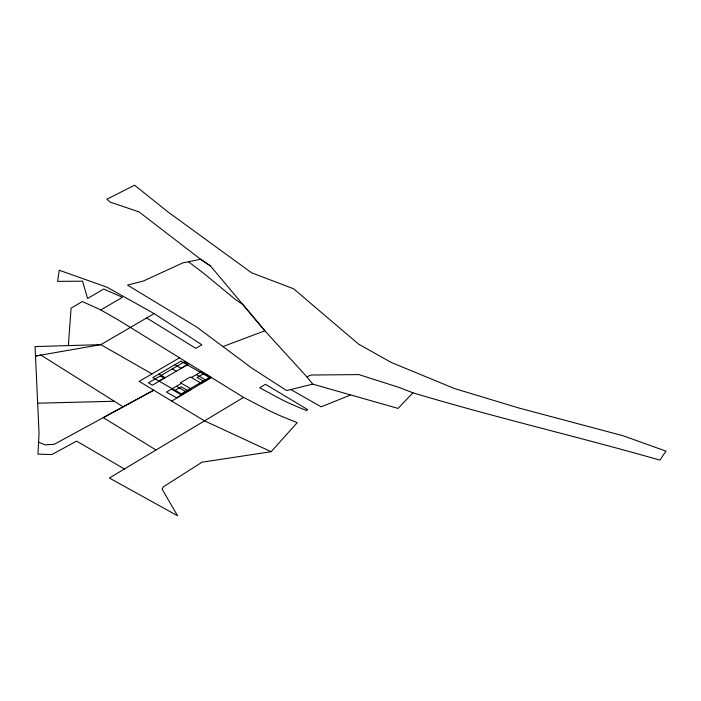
<?xml version="1.0" encoding="UTF-8"?>
<svg xmlns="http://www.w3.org/2000/svg" width="701" height="701" viewBox="0 0 701 701"><rect width="100%" height="100%" fill="white"/><g stroke="black" fill="none" stroke-linecap="round" stroke-linejoin="round"><path stroke-width="1.05" d="M124.41 468.96L76.593 441.122L51.892 454.546L37.959 454.16L39.046 433.402L35.05 346.566L100.813 344.655L154.132 313.592L201.844 344.796L195.798 348.327L146.658 317.947M68.365 345.593L71.09 308.151L82.332 301.561L99.989 309.509L118.469 320.059L243.589 397.397L267.913 410.024A326.026 188.227 0 0 0 283.66 417.183L297.215 422.668L271.129 451.698L202.028 462.196L163.727 486.582L162.045 489.026L177.59 515.787L109.365 478.021L243.589 397.397M210.475 265.951L200.591 259.265L138.982 211.868L110.276 202.168L106.876 199.224L134.566 185.213L168.336 212.201L251.51 272.742L293.605 288.794L358.588 344.13L391.281 362.47L454.423 388.529L519.196 408.105L623.014 435.733L665.95 451.12L659.886 460.119C577.843 436.627 494.643 417.375 412.907 392.797L398.063 408.411L312.716 384.13L286.63 390.562L252.141 368.323L196.823 327.122L127.529 285.132L143.486 280.978L182.812 262.893L200.591 259.265L210.475 265.942L264.882 330.793L306.766 376.744L312.716 384.13M171.763 401.077L211.369 377.471L201.31 371.723L191.355 377.532M100.769 309.965L122.465 297.294L103.73 289.049L87.599 298.477L82.56 281.162L57.578 281.373L59.243 270.244L106.946 287.191L154.132 313.592M179.535 357.817L139.149 381.379L204.403 420.793L271.129 451.698M159.013 381.134L165.103 377.576L158.908 374.036M187.123 364.73L181.033 368.279L174.829 364.739M181.41 383.342L166.479 392.061L176.538 397.8L191.469 389.09L180.411 382.772L190.365 376.963L201.424 383.281L211.378 377.471M175.11 390.326L181.2 386.768L187.404 390.317M203.22 373.922L197.13 377.48L203.325 381.02M350.211 395.119L321.198 406.834L290.819 389.528M306.766 376.744L311.235 375.026L358.842 374.597L399.246 387.495L412.907 392.797M223.067 346.513L264.882 330.793L243.002 304.742L235.413 299.458L202.887 272.663L188.403 261.753M37.784 403.206L114.281 401.252M38.599 442.182L45.048 444.89L54.292 444.268L153.747 390.194L103.257 417.638L155.972 449.954M152.003 373.887L100.813 344.655L35.506 356.038L40.93 355.092L123.139 406.834M196.333 374.632L206.401 380.38M172.271 368.936L176.301 371.232M160.327 375.902L164.358 378.198M176.433 386.251L186.492 391.99M171.456 389.151L181.515 394.9M307.537 409.498L306.749 410.62L300.142 407.947A305.671 176.477 0 0 1 282.468 400.008L259.694 387.776L265.495 384.323L307.537 409.498M180.919 361.19L152.818 377.594L181.314 393.866L209.415 377.462L180.919 361.19M184.223 361.961L148.384 382.877L152.406 385.173L188.245 364.257L184.223 361.961"/></g></svg>
